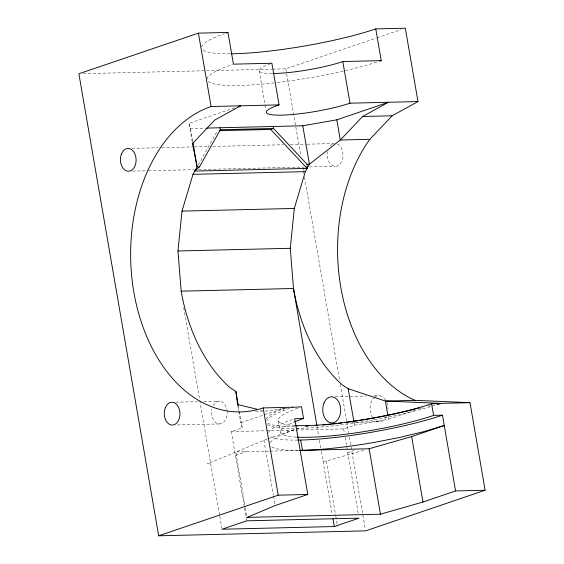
<?xml version="1.0" encoding="UTF-8"?>
<svg xmlns="http://www.w3.org/2000/svg" width="564" height="564" viewBox="0 0 564 564"><rect width="100%" height="100%" fill="white"/><g stroke="black" fill="none" stroke-linecap="round" stroke-linejoin="round"><path stroke-width="0.42" stroke-dasharray="2.82 2.11" d="M198.232 164.984L217.507 130.707M267.132 439.004L207.425 463.869L210.696 463.784M289.854 408.195L277.615 412.968A101.816 15.573 -9.8 0 0 266.603 420.744M272.574 69.139L285.779 68.829L376.266 38.077M377.09 37.795L401.166 29.61M192.211 141.804L189.025 123.347L235.089 107.689M244.346 507.043L231.31 431.587L242.182 427.893L240.743 422.774L281.217 409.02M267.949 438.721L295.656 429.31M296.326 429.162L298.652 428.372L298.342 426.553A101.816 15.573 -9.8 0 1 295.508 426.603M235.421 455.381L246.292 451.686M266.412 430.748L343.631 428.908L354.502 425.214L388.533 419.249L416.62 409.704M419.926 408.583L423.226 407.462M347.741 452.702L353.952 450.594M267.399 424.438A101.816 15.573 -9.8 0 0 420.37 409.563L436.564 404.74M323.017 461.105L326.281 461.028L365.627 449.762M286.956 408.146L282.042 408.738L286.237 408.146M265.101 411.163L281.196 408.865M83.282 73.658L271.693 69.16M189.025 123.347L190.456 128.465L206.107 128.091M131.898 148.374L158.308 147.74M161.833 147.655L193.53 146.901M194.411 146.88L209.378 146.52M212.896 146.436L283.332 144.758M290.375 144.588L306.224 144.208M307.105 144.187L334.403 143.538M132.547 171.139L147.514 170.786M148.395 170.765L194.178 169.672M198.577 169.567L304.236 167.043M309.516 166.916L335.051 166.309M335.354 396.76L366.008 396.027M373.89 395.836L379.142 395.709M175.721 402.195L197.619 401.674M203.745 401.526L219.509 401.152M255.534 411.389L262.493 411.226M177.244 424.946L219.276 423.938M351.724 422.408L378.874 421.759M231.31 431.587L265.538 430.769M269.106 451.144L235.759 451.94L245.277 507.05M269.98 451.122L298.941 450.432M260.103 409.965L262.598 410.564M428.358 405.248L430.191 406.637M388.088 416.648L388.533 419.249M354.051 422.605L354.502 425.214M285.779 68.829L300.753 155.509M302.854 167.649L303.298 170.25M303.453 171.118L303.897 173.719M304.497 177.181L339.683 380.897M340.282 384.366L346.571 420.772M346.726 421.639L348.672 432.905M349.419 437.241L365.289 529.131M343.631 428.908L344.364 433.159M345.105 437.403L358.302 513.839M259.214 70.831L265.954 109.867M326.281 461.028L335.651 515.277M335.799 516.138L337.589 526.466M317.024 426.426L318.674 435.965M319.421 440.301L320.768 448.105M321.367 451.574L332.09 513.628M287.471 430.247L287.788 432.066M278.327 420.751L280.343 432.419M263.874 440.11L273.392 495.213M273.54 496.08L274.879 503.828M190.456 128.465L192.754 141.733M238.431 406.186L242.182 427.893M237.599 404.571L238.65 410.641M238.798 411.509L240.743 422.774M245.425 507.91L247.06 517.378M244.494 507.903L246.729 520.819M183.737 307.74L199.614 399.636M199.762 400.503L219.615 515.447M219.77 516.314L221.849 528.362M283.826 410.543L283.523 408.703L277.305 411.149A101.816 15.573 -9.8 0 0 266.286 418.925M294.584 426.617A101.816 15.573 -9.8 0 1 266.575 422.112M297.841 440.089A101.816 15.573 -9.8 0 1 269.416 436.099M268.619 432.405A101.816 15.573 -9.8 0 1 293.773 419.031M298.694 450.41A101.816 15.573 -9.8 0 1 270.685 445.912M270.396 442.719A101.816 15.573 -9.8 0 1 295.55 429.345M376.66 62.139A101.816 15.573 -9.8 0 1 275.021 82.802M274.16 82.901A101.816 15.573 -9.8 0 1 208.172 81.54M206.981 79.298A101.816 15.573 -9.8 0 1 232.53 64.472M272.067 73.51A48.871 7.48 -9.8 0 1 270.946 63.563M295.05 425.503A89.598 13.705 -9.8 0 1 298.003 408.082M296.276 437.128A89.598 13.705 -9.8 0 1 293.675 422.217M230.19 53.813A101.816 15.573 -9.8 0 1 202.18 49.315M201.602 46.861A101.816 15.573 -9.8 0 1 224.359 33.692M337.307 144.003A11.407 7.84 88.6 0 1 342.715 158.223A11.407 7.84 88.6 0 1 333.021 165.823A11.407 7.84 88.6 0 1 327.621 151.596M330.208 145.942A11.407 7.84 88.6 0 1 332.591 144.074M227.109 410.691A11.407 7.84 88.6 0 1 219.022 423.924A11.407 7.84 88.6 0 1 211.845 409.231M213.037 405.699A11.407 7.84 88.6 0 1 220.869 401.385A11.407 7.84 88.6 0 1 227.003 409.957M386.389 416.324A13.035 8.961 88.6 0 1 373.446 418.805M372.578 417.642A13.035 8.961 88.6 0 1 373.657 398.142M374.644 397.239A13.035 8.961 88.6 0 1 385.445 399.834M386.841 402.597A13.035 8.961 88.6 0 1 387.976 409.168"/><path stroke-width="0.85" d="M238.283 405.319L235.879 391.43L229.816 387.461A154.762 106.434 88.6 0 1 181.171 291.172L177.956 250.973L181.989 211.119L193.001 174.332L197.104 166.916L192.902 142.6M231.113 53.806A101.816 15.573 -9.8 0 0 375.758 28.905L405.319 28.2L417.987 101.569L350.004 103.191A48.871 7.48 -9.8 0 1 281.937 115.119A48.871 7.48 -9.8 0 1 279.067 104.883L271.876 63.246L233.447 64.162L227.969 32.43L198.408 33.135L78.875 73.764L158.681 535.8L365.592 530.865L485.125 490.236L470.002 402.675L440.442 403.38L385.388 401.039L348.199 388.744L342.137 384.782A154.762 106.434 88.6 0 1 293.491 288.493L290.277 248.294L294.309 208.44L305.321 171.646L309.424 164.23L340.303 140.013L362.603 116.494L388.434 102.274L336.814 119.822L302.776 125.779L206.974 128.07M273.223 126.484L273.561 128.472L307.042 164.286L307.119 168.396L194.806 171.075L195.659 169.552M194.806 171.075L199.48 166.859L220.362 129.741L220.016 127.76M336.814 119.822L340.303 140.013L369.857 139.301L392.156 115.789L417.987 101.569M292.11 407.314L301.543 406.841L303.559 418.509A89.598 13.705 -9.8 0 0 294.401 421.914M246.954 517.428L275.176 505.548L307.775 494.466L294.69 418.721L303.559 418.509M238.262 106.61L240.645 105.806L214.806 120.019L192.514 143.538L197.104 166.916L199.48 166.859M219.255 130.665L270.713 129.438L273.561 128.472L220.362 129.741M181.171 291.172L293.491 288.493L316.876 425.566M368.976 448.803L411.664 436.585L444.263 425.503L424.163 431.538L400.405 437.283L374.595 442.338A101.816 15.573 -9.8 0 1 299.618 450.403M158.681 535.8L278.221 495.171L307.775 494.466M334.318 526.543L359.049 518.14L246.729 520.819L221.997 529.229L334.318 526.543L332.979 518.795M247.06 517.378L380.446 514.199L422.965 502.023L455.564 490.941L485.125 490.236M439.751 403.789L437.304 404.099L440.442 403.38M272.941 73.503A48.871 7.48 -9.8 0 0 342.813 61.554L381.236 60.63L375.758 28.905M278.221 495.171L263.148 407.92A154.762 106.434 88.6 0 1 133.88 292.3A154.762 106.434 88.6 0 1 211.084 106.511L279.067 104.883M362.603 116.494L392.156 115.789M307.042 164.286L309.424 164.23L302.776 125.779M193.001 174.332L305.321 171.646M181.989 211.119L294.309 208.44M177.956 250.973L290.277 248.294M470.002 402.675L414.949 400.334L385.388 401.039L387.933 415.781M263.148 407.92L292.702 407.215M297.066 437.171A89.598 13.705 -9.8 0 0 433.617 415.4L442.479 415.189L455.564 490.941M299.815 450.41L369.138 448.761L380.446 514.199M295.05 425.503A89.598 13.705 -9.8 0 0 431.601 403.739L440.498 403.69M256.768 409.168L237.599 404.571L235.879 391.43M270.713 129.438L307.119 168.396M431.601 403.739L433.617 415.4M411.664 436.585L422.965 502.023M342.813 61.554L350.004 103.191M348.199 388.744L353.903 421.738M300.668 440.04L302.452 450.347M198.408 33.135L211.084 106.511M419.271 407.955A101.816 15.573 -9.8 0 1 416.874 408.583M415.245 409.006A101.816 15.573 -9.8 0 1 344.385 422.577M341.763 422.922A101.816 15.573 -9.8 0 1 338.273 423.367M336.532 423.571A101.816 15.573 -9.8 0 1 333.077 423.98M331.364 424.17A101.816 15.573 -9.8 0 1 327.966 424.53M326.295 424.699A101.816 15.573 -9.8 0 1 322.996 425.023M317.941 425.467A101.816 15.573 -9.8 0 1 315.213 425.679M308.134 426.151A101.816 15.573 -9.8 0 1 305.582 426.285M442.479 415.189A101.816 15.573 -9.8 0 1 297.841 440.089M381.236 60.63A101.816 15.573 -9.8 0 1 379.755 61.131M226.143 33.064A101.816 15.573 -9.8 0 1 227.969 32.43M414.949 400.334A154.762 106.434 88.6 0 1 369.857 139.301M121.528 153.824A11.407 7.84 88.6 0 0 128.141 171.244A11.407 7.84 88.6 0 0 135.113 154.48A11.407 7.84 88.6 0 0 121.528 153.824M165.365 407.652A11.407 7.84 88.6 0 0 171.985 425.066A11.407 7.84 88.6 0 0 178.957 408.301A11.407 7.84 88.6 0 0 165.365 407.652M324.018 402.978A13.035 8.961 88.6 0 0 331.583 422.887A13.035 8.961 88.6 0 0 339.549 403.725A13.035 8.961 88.6 0 0 324.018 402.978"/></g></svg>
